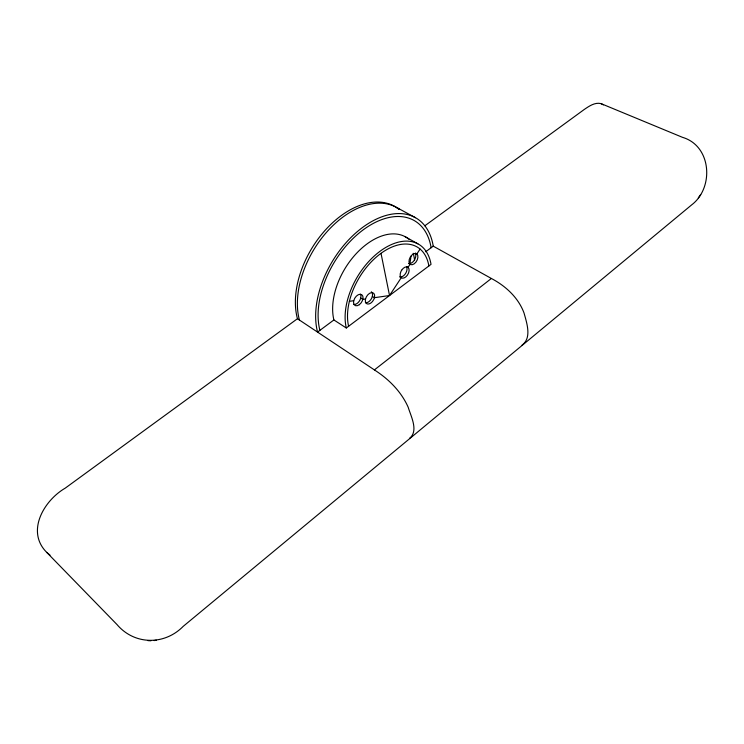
<?xml version="1.0" encoding="UTF-8"?>
<svg xmlns="http://www.w3.org/2000/svg" width="744" height="744" viewBox="0 0 744 744"><rect width="100%" height="100%" fill="white"/><g stroke="black" fill="none" stroke-linecap="round" stroke-linejoin="round"><path stroke-width="1.12" d="M398.97 209.371A78.855 49.932 -58.8 0 0 326.523 228.789A78.855 49.932 -58.8 0 0 297.451 318.73L65.267 488.12C43.98 500.452 25.705 531.458 46.723 552.383L116.994 624.551C134.404 645.085 164.415 645.476 183.191 626.374L691.697 204.851C714.184 187.767 711.673 145.926 682.508 137.342L600.966 103.593C594.828 102.123 589.118 106.169 584.31 109.433L424.815 225.804M372.344 296.41L374.455 297.702L389.531 295.517L401.258 277.689L399.844 276.861M420.081 249.054L416.863 253.946A6.194 3.757 -60.3 0 1 414.278 263.767A6.194 3.757 -60.3 0 1 409.237 259.572A6.194 3.757 -60.3 0 1 416.863 253.946L415.431 253.137M698.3 197.913L700.681 194.519M374.399 369.908L491.375 278.479C505.632 285.975 518.391 297.656 524.046 313.047C526.715 322.766 532.062 337.99 522.074 345.067M346.295 328.002L431.027 264.362A58.925 35.842 -58.8 0 0 379.617 251.574A58.925 35.842 -58.8 0 0 346.295 327.992L333.898 319.957L317.548 332.094A79.989 49.43 -58.8 0 1 362.393 227.58A79.989 49.43 -58.8 0 1 433.241 246.162L491.375 278.479M425.68 251.779L433.241 246.162M409.702 438.188C418.733 430.823 410.911 416.277 408.177 407.228C401.528 392.181 389.624 379.989 376.027 370.986L297.451 318.73M154.027 640.584L156.314 640.212M349.382 301.329L353.744 300.697M365.537 298.995L362.83 299.386L360.719 298.074M147.907 640.621L150.967 640.779M600.966 103.593L603.403 104.895M396.543 207.427L415.478 217.722M405.099 236.666L417.896 243.837M408.661 263.441L410.084 264.26L408.038 267.366L406.624 266.547M50.006 555.108L46.723 552.383M381.012 253.323L389.531 295.517M333.898 319.957A58.413 36.084 -58.8 0 1 356.274 253.583A58.413 36.084 -58.8 0 1 409.005 239.317M360.394 294.206A6.352 3.971 -58 0 1 359.408 301.022A6.352 3.971 -58 0 1 353.66 304.436M371.358 291.797A6.287 3.897 -58.3 0 1 371.47 298.623A6.287 3.897 -58.3 0 1 365.388 302.706M406.559 266.919A6.185 3.767 -59.7 0 1 405.48 273.634A6.185 3.767 -59.7 0 1 400.021 276.87M415.366 253.537A6.185 3.757 -60.3 0 1 414.259 260.279A6.185 3.757 -60.3 0 1 408.828 263.478M413.162 253.286A55.261 34.215 -58.8 0 1 414.585 260.307M319.901 330.345A76.902 47.523 -58.8 0 1 363.044 229.961A76.902 47.523 -58.8 0 1 431.129 247.724M410.976 256.187A75.814 47.997 -58.8 0 1 409.814 263.655M348.611 326.253A55.819 33.954 -58.8 0 1 380.203 253.927A55.819 33.954 -58.8 0 1 428.879 265.971M299.432 320.05A78.966 49.885 -58.8 0 1 327.462 231.235A78.966 49.885 -58.8 0 1 399.305 209.176M401.676 270.165L400.895 271.588A6.194 3.757 -59.7 0 0 403.946 277.986A6.194 3.757 -59.7 0 0 408.968 268.835A6.194 3.757 -59.7 0 0 401.676 270.165M372.539 292.671L371.433 292.634A6.296 3.887 -58.3 0 0 365.351 301.311A6.296 3.887 -58.3 0 0 372.484 301.525A6.296 3.887 -58.3 0 0 372.539 292.671M359.315 304.696A6.361 3.962 -58 0 0 361.798 294.736A6.361 3.962 -58 0 0 353.753 300.66A6.361 3.962 -58 0 0 359.315 304.696"/></g></svg>
